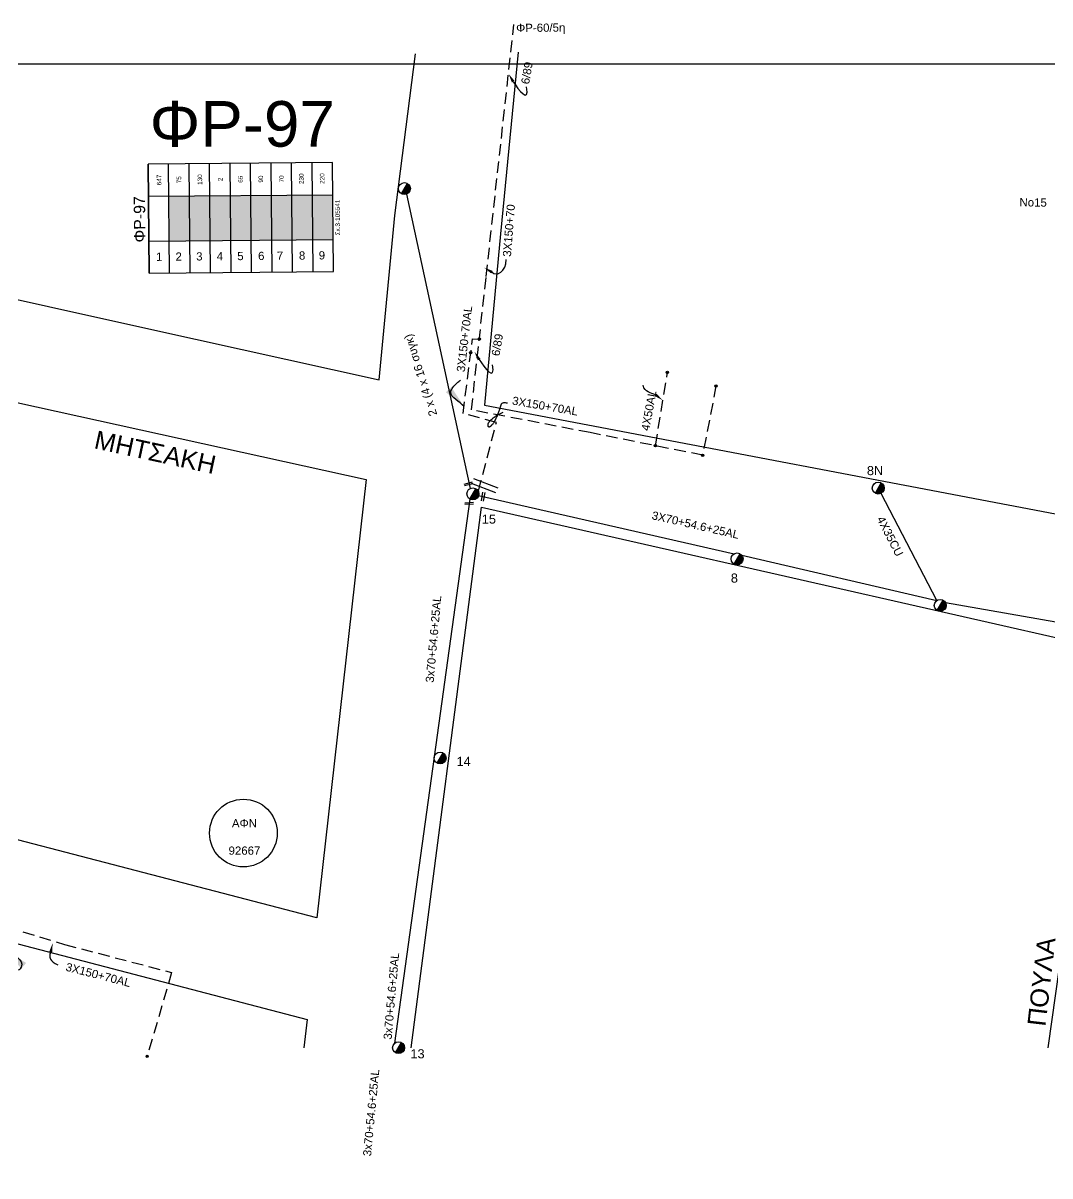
# Model space of a CAD drawing. Header units: millimetres. Extents: x 738 to 2138, y 37 to 533.
# Drawn here: x 985.5 to 1098.2, y 397.6 to 524.2 of the extents above; entities that cross this region are included whole.
import ezdxf
from ezdxf.enums import TextEntityAlignment as Align

# ---------------------------------------------------------------- set-up
doc = ezdxf.new("R2010")
doc.units = ezdxf.units.MM
doc.linetypes.add('DASHED', pattern=[19.05, 12.7, -6.35])
for name, color, linetype in [('Ασφαλειοκιβώτια Χ.Τ 9 αναχωρήσεων', 7, 'Continuous'), ('Γυμνά εναέρια ΧΤ   4x35CU', 7, 'Continuous'), ('Επιγραφές - Σχήματα', 7, 'Continuous'), ('Καλώδια ΧΤ   3x150+70 AL', 7, 'DASHED'), ('Καλώδια ΧΤ   4x16AL', 7, 'DASHED'), ('Μηχανική τομή', 7, 'Continuous'), ('Στύλος ΦΜ', 7, 'Continuous'), ('Στύλος ΦΜ @ 1', 7, 'Continuous'), ('Συνδέσεις', 7, 'Continuous'), ('Συνεστραμμένα ΧΤ   3x70+54.6+25 AL', 7, 'SYN_LINE'), ('Τομή', 7, 'Continuous'), ('Υπόβαθρο ΔΕΗ', 7, 'Continuous'), ('Υπόγεια καλώδια Παροχών ΧΤ   4x50AL', 7, 'DASHED')]:
    doc.layers.add(name, color=color, linetype=linetype)
doc.styles.add('arial', font='arial.ttf')
doc.styles.get("Standard").update_dxf_attribs({"font": 'arial.ttf'})
doc.linetypes.add('SYN_LINE', pattern='A,0.5,-0.0001,["/\\/\\/\\/",Standard,S=0.1,R=0,X=0,Y=-0.05],-0.25', length=0.7501)
doc.dimstyles.new('ISO-25', dxfattribs={"dimtxt": 2.5, "dimasz": 2.5, "dimexe": 1.25, "dimexo": 0.625, "dimtad": 1, "dimtxsty": 'Standard', "dimcen": 2.5, "dimadec": 0, "dimazin": 0, "dimtfac": 1, "dimtmove": 0, "dimatfit": 3, "dimfxl": 1, "dimarcsym": 0})

# ---------------------------------------------------------------- blocks, each defined once
blk = doc.blocks.new('ΥΠΑΡΧΩΝ ΤΣΙΜΕΝΤΕΝΙΟΣ ΣΤΥΛΟΣ')
at = {"layer": 'Στύλος ΦΜ'}
blk.add_hatch(color=7, dxfattribs=at).paths.add_polyline_path([(-1.29, -2.28, 0.574793), (2.62, 0, 0.268822), (1.3, 2.27)])
blk.add_line((-1.29, -2.28), (1.3, 2.27), dxfattribs=at)
blk.add_circle((0, 0), 2.62, dxfattribs=at)
at = {"layer": 'Στύλος ΦΜ', "flags": 4}
for tag, p in [('ΑΡΙΘΜΟΣ', (-4.68, 8.05)), ('ΤΥΠΟΣ', (-4.91, 3.03))]:
    blk.add_attdef(tag, p, '', height=4, dxfattribs=at)
blk = doc.blocks.new('_ΣΥΝΔΕΣΗ')
at = {"layer": 'Συνδέσεις', "linetype": 'SYN_LINE', "ltscale": 40}
blk.add_hatch(color=256, dxfattribs=at).paths.add_polyline_path([(-116.75, 2339.64, 1), (-117.75, 2339.64, 1)])
at = {"layer": 'Συνδέσεις'}
blk.add_circle((-117.25, 2339.64), 0.5, dxfattribs=at)
blk = doc.blocks.new('ΤΟΜΗ')
at = {"layer": 'Τομή', "ltscale": 40}
for p, q in [((-5.68, 0), (5.68, 0)), ((5.68, -2.33), (-5.68, -2.33))]:
    blk.add_line(p, q, dxfattribs=at)
blk = doc.blocks.new('ΜΗΧΑΝΙΚΗ ΤΟΜΗ')
at = {"layer": 'Μηχανική τομή', "ltscale": 40}
for p, q in [((-1.89, 0.78), (1.89, 0.78)), ((1.89, 0), (-1.89, 0))]:
    blk.add_line(p, q, dxfattribs=at)
blk = doc.blocks.new('ΑΣΦΑΛΕΙΟΚΙΒΩΤΙΟ ΥΠΟΣΤΑΘΜΟΥ 9 ΑΝΑΧΩΡΗΣΕΩΝ')
at = {"layer": 'Ασφαλειοκιβώτια Χ.Τ 9 αναχωρήσεων', "ltscale": 40}
for p, q in [((-23.8, 40.36), (24.02, 40.36)), ((-9.72, 40.36), (-9.72, -40.64)), ((9.94, 40.36), (9.94, -40.64)), ((-23.8, 31.36), (24.02, 31.36)), ((-23.8, 22.36), (24.02, 22.36)), ((-23.8, 13.36), (24.02, 13.36)), ((-23.8, 4.36), (24.02, 4.36)), ((-23.8, -4.64), (24.02, -4.64)), ((-23.8, -13.64), (24.02, -13.64)), ((-23.8, -22.64), (24.02, -22.64)), ((-23.8, -31.64), (24.02, -31.64))]:
    blk.add_line(p, q, dxfattribs=at)
at = {"layer": 'Ασφαλειοκιβώτια Χ.Τ 9 αναχωρήσεων'}
blk.add_lwpolyline([(-23.8, -40.64), (24.02, -40.64), (24.02, 40.36), (-23.8, 40.36)], close=True, dxfattribs=at)
for s, p in [('1', (-18.45, 37.24)), ('2', (-18.45, 28.67)), ('3', (-18.45, 19.6)), ('4', (-18.45, 10.58)), ('5', (-18.45, 1.57)), ('6', (-18.45, -7.57)), ('7', (-18.45, -15.81)), ('8', (-18.45, -25.5)), ('9', (-18.45, -34.19))]:
    blk.add_text(s, height=3.6, rotation=270, dxfattribs=at).set_placement(p)
at = {"layer": 'Ασφαλειοκιβώτια Χ.Τ 9 αναχωρήσεων', "ltscale": 40}
for tag, height, p in [('ΟΝΟΜΑ', 5, (-0.16, 44.31)), ('ΚΕΙΜΕΝΟ 1', 2, (17.06, 35.59)), ('ΚΕΙΜΕΝΟ 2', 2, (17.06, 26.88)), ('ΚΕΙΜΕΝΟ 3', 2, (17.06, 17.69)), ('ΚΕΙΜΕΝΟ 4', 2, (17.06, 8.71)), ('ΚΕΙΜΕΝΟ 5', 2, (17.06, -0.13)), ('ΚΕΙΜΕΝΟ 6', 2, (17.06, -9.05)), ('ΚΕΙΜΕΝΟ 7', 2, (17.06, -18.13)), ('ΚΕΙΜΕΝΟ 8', 2, (17.06, -26.85)), ('ΚΕΙΜΕΝΟ 9', 2, (17.06, -35.99)), ('ΣΧ', 2, (-0.1, -42.64))]:
    blk.add_attdef(tag, text='', height=height, dxfattribs=at).set_placement(p, align=Align.MIDDLE_CENTER)

msp = doc.modelspace()

# ---------------------------------------------------------------- hatches: boundary and pattern name
at = {"layer": 'Ασφαλειοκιβώτια Χ.Τ 9 αναχωρήσεων', "ltscale": 0.1}
h = msp.add_hatch(color=30, dxfattribs=at)
h.dxf.hatch_style = 1
h.paths.add_polyline_path([(1001.47, 505.18), (1001.51, 500.27), (1003.76, 500.29), (1003.72, 505.2)])
h = msp.add_hatch(color=1, dxfattribs=at)
h.dxf.hatch_style = 1
h.paths.add_polyline_path([(1003.72, 505.2), (1003.76, 500.29), (1006.01, 500.31), (1005.97, 505.22)])
h = msp.add_hatch(color=133, dxfattribs=at)
h.dxf.hatch_style = 1
h.paths.add_polyline_path([(1005.97, 505.22), (1006.01, 500.31), (1008.26, 500.33), (1008.22, 505.24)])
h = msp.add_hatch(color=2, dxfattribs=at)
h.dxf.hatch_style = 1
h.paths.add_polyline_path([(1008.22, 505.24), (1008.26, 500.33), (1010.51, 500.34), (1010.47, 505.26)])
at = {"layer": 'Ασφαλειοκιβώτια Χ.Τ 9 αναχωρήσεων', "ltscale": 40}
msp.add_hatch(color=85, dxfattribs=at).paths.add_polyline_path([(1010.47, 505.26), (1010.51, 500.34), (1012.76, 500.36), (1012.72, 505.28)])
at = {"layer": 'Ασφαλειοκιβώτια Χ.Τ 9 αναχωρήσεων', "ltscale": 0.1}
h = msp.add_hatch(color=27, dxfattribs=at)
h.dxf.hatch_style = 1
h.paths.add_polyline_path([(1012.72, 505.28), (1012.76, 500.36), (1015.01, 500.38), (1014.97, 505.3)])
h = msp.add_hatch(color=5, dxfattribs=at)
h.dxf.hatch_style = 1
h.paths.add_polyline_path([(1014.97, 505.3), (1015.01, 500.38), (1017.26, 500.4), (1017.22, 505.32)])
h = msp.add_hatch(color=173, dxfattribs=at)
h.dxf.hatch_style = 1
h.paths.add_polyline_path([(1017.22, 505.32), (1017.26, 500.4), (1019.51, 500.42), (1019.47, 505.34)])

# ---------------------------------------------------------------- linework, layer by layer
at = {"layer": 'Γυμνά εναέρια ΧΤ   4x35CU', "color": 1, "linetype": 'SYN_LINE', "ltscale": 10}
msp.add_lwpolyline([(1085.74, 460.79), (1079.63, 472.55)], dxfattribs=at)
at = {"layer": 'Επιγραφές - Σχήματα'}
msp.add_lwpolyline([(747.16, 52.8), (1697.68, 43.15), (1697.68, 519.66), (747.16, 519.66)], close=True, dxfattribs=at)
for points in [[(1039.25, 517.73), (1039.5, 517.38), (1039.78, 517), (1040.07, 516.66), (1040.34, 516.39), (1040.56, 516.26), (1040.72, 516.31), (1040.78, 516.59), (1040.72, 517.16)], [(1036.93, 496.82), (1037.13, 496.67), (1037.37, 496.63), (1037.63, 496.68), (1037.89, 496.82), (1038.12, 497.05), (1038.32, 497.36), (1038.44, 497.75), (1038.48, 498.2)], [(1035.51, 487.23), (1035.76, 486.88), (1036.04, 486.5), (1036.33, 486.16), (1036.6, 485.9), (1036.82, 485.76), (1036.98, 485.81), (1037.04, 486.1), (1036.98, 486.66)], [(1054.88, 483.37), (1054.68, 483.45), (1054.48, 483.52), (1054.27, 483.59), (1054.08, 483.68), (1053.89, 483.79), (1053.73, 483.95), (1053.6, 484.15), (1053.5, 484.42)], [(1038.12, 481.44), (1037.84, 481.29), (1037.61, 481.17), (1037.42, 481.06), (1037.28, 480.97), (1037.16, 480.89), (1037.07, 480.82), (1036.99, 480.77), (1036.93, 480.71), (1036.87, 480.67), (1036.82, 480.62), (1036.77, 480.58), (1036.73, 480.53), (1036.69, 480.49), (1036.65, 480.45), (1036.62, 480.41), (1036.59, 480.37), (1036.57, 480.33), (1036.54, 480.29), (1036.52, 480.26), (1036.51, 480.22), (1036.49, 480.18), (1036.48, 480.14), (1036.47, 480.11), (1036.47, 480.07), (1036.46, 480.04), (1036.46, 480.02), (1036.46, 479.99), (1036.47, 479.97), (1036.47, 479.94), (1036.48, 479.93), (1036.49, 479.91), (1036.51, 479.9), (1036.53, 479.89), (1036.55, 479.88), (1036.57, 479.87), (1036.6, 479.87), (1036.63, 479.87), (1036.66, 479.87), (1036.68, 479.88), (1036.71, 479.89), (1036.74, 479.91), (1036.77, 479.92), (1036.8, 479.94), (1036.83, 479.97), (1036.86, 479.99), (1036.89, 480.03), (1036.93, 480.06), (1036.96, 480.1), (1037, 480.15), (1037.04, 480.2), (1037.08, 480.25), (1037.12, 480.31), (1037.16, 480.38), (1037.21, 480.45), (1037.25, 480.53), (1037.3, 480.61), (1037.35, 480.7), (1037.4, 480.8), (1037.44, 480.9), (1037.49, 481), (1037.53, 481.1), (1037.58, 481.21), (1037.62, 481.31), (1037.65, 481.41), (1037.69, 481.51), (1037.72, 481.61), (1037.75, 481.7), (1037.78, 481.78), (1037.8, 481.87), (1037.83, 481.94), (1037.85, 482.02), (1037.87, 482.08), (1037.89, 482.14), (1037.9, 482.2), (1037.92, 482.25), (1037.94, 482.3), (1037.96, 482.34), (1037.98, 482.38), (1038, 482.41), (1038.03, 482.44), (1038.06, 482.46), (1038.1, 482.48), (1038.15, 482.5), (1038.21, 482.51), (1038.28, 482.51), (1038.37, 482.51), (1038.49, 482.49), (1038.63, 482.47)], [(988.5, 422.21), (988.42, 422.02), (988.39, 421.82), (988.41, 421.64), (988.48, 421.45), (988.59, 421.28), (988.76, 421.12), (988.99, 420.97), (989.27, 420.83)]]:
    msp.add_lwpolyline(points, dxfattribs=at)
msp.add_circle((1009.65, 435.27), 3.72, dxfattribs=at)
for points in [[(1039.11, 517.65), (1038.75, 518.59), (1039.4, 517.82)], [(1036.85, 496.68), (1036.07, 497.32), (1037.02, 496.96)], [(1035.37, 487.15), (1035.01, 488.1), (1035.66, 487.32)], [(1054.98, 483.5), (1055.67, 482.76), (1054.78, 483.24)], [(988.34, 422.25), (988.72, 423.19), (988.66, 422.17)]]:
    msp.add_solid(points, dxfattribs=at)
at = {"layer": 'Καλώδια ΧΤ   3x150+70 AL', "color": 173, "ltscale": 0.1}
for points in [[(1061.51, 484.34), (1060.05, 476.74), (1047.71, 479.22), (1034.68, 481.71), (1036.29, 496.36), (1039.33, 524)], [(1035.43, 472.78), (1035.43, 472.78), (1037.41, 480.34), (1033.76, 481.32), (1034.79, 489.52), (1035.58, 489.48)]]:
    msp.add_lwpolyline(points, dxfattribs=at)
at = {"layer": 'Καλώδια ΧΤ   3x150+70 AL', "color": 1, "ltscale": 0.1}
msp.add_lwpolyline([(981.56, 424.69), (981.81, 425.53), (990.03, 423.04), (1001.77, 419.98), (999.09, 410.77)], dxfattribs=at)
at = {"layer": 'Καλώδια ΧΤ   4x16AL', "color": 1, "linetype": 'SYN_LINE', "ltscale": 10}
msp.add_lwpolyline([(1027.54, 505.38), (1034.53, 473.08)], dxfattribs=at)
at = {"layer": 'Συνεστραμμένα ΧΤ   3x70+54.6+25 AL', "color": 1, "ltscale": 10}
for points in [[(1034.51, 471.93), (1030.59, 443.64), (1026.23, 412.2)], [(1035.46, 472.31), (1063.49, 465.92)], [(1064.35, 465.76), (1085.74, 460.79)], [(1086.7, 460.56), (1115.93, 455.45)]]:
    msp.add_lwpolyline(points, dxfattribs=at)
at = {"layer": 'Συνεστραμμένα ΧΤ   3x70+54.6+25 AL', "color": 1, "ltscale": 10, "const_width": 0.0000003}
msp.add_lwpolyline([(1026.12, 411.39), (1022.07, 379.63), (1022.08, 379.71)], dxfattribs=at)
at = {"layer": 'Υπόβαθρο ΔΕΗ', "ltscale": 0.1}
for points in [[(968.7, 520.23), (965.86, 498.04), (999.27, 490.62), (1024.56, 485.03), (1026.28, 503.06), (1028.52, 520.77)], [(1039.81, 520.96), (1037.85, 501.05), (1036.1, 482.22), (1104.91, 469.12), (1107.34, 520.9)], [(964.33, 487.02), (1023.12, 474.07), (1017.72, 425.97), (958.17, 441.49), (964.33, 487.02)], [(1028.05, 411.72), (1035.77, 471.03), (1104.12, 455.54), (1097.93, 411.72)], [(953.99, 411.79), (957.18, 430.35), (1016.64, 414.83), (1016.28, 411.72)]]:
    msp.add_lwpolyline(points, dxfattribs=at)
at = {"layer": 'Υπόβαθρο ΔΕΗ', "ltscale": 0.1, "const_width": 0.0000003}
for points in [[(953.98, 411.72), (949.94, 383.54), (1011.86, 380.69), (1015.7, 411.72)], [(1028.05, 411.65), (1023.28, 379.89), (1092.9, 372.44), (1097.93, 411.72)]]:
    msp.add_lwpolyline(points, dxfattribs=at)
at = {"layer": 'Υπόγεια καλώδια Παροχών ΧΤ   4x50AL', "color": 173, "ltscale": 0.1}
msp.add_lwpolyline([(1054.87, 477.78), (1056.2, 485.92)], dxfattribs=at)

# ---------------------------------------------------------------- block references
at = {"layer": 'Ασφαλειοκιβώτια Χ.Τ 9 αναχωρήσεων', "xscale": 0.2500000000000187, "yscale": 0.2500000000000187, "zscale": 0.2500000000000187, "rotation": 90.48991395139399}
msp.add_blockref('ΑΣΦΑΛΕΙΟΚΙΒΩΤΙΟ ΥΠΟΣΤΑΘΜΟΥ 9 ΑΝΑΧΩΡΗΣΕΩΝ', (1009.33, 502.76), dxfattribs=at).add_auto_attribs({'ΟΝΟΜΑ': 'ΦP-97', 'ΣΧ': 'Σx.3-105541', 'ΚΕΙΜΕΝΟ 2': '75', 'ΚΕΙΜΕΝΟ 1': '647', 'ΚΕΙΜΕΝΟ 3': '130', 'ΚΕΙΜΕΝΟ 4': '2', 'ΚΕΙΜΕΝΟ 5': '65', 'ΚΕΙΜΕΝΟ 6': '90', 'ΚΕΙΜΕΝΟ 7': '70', 'ΚΕΙΜΕΝΟ 8': '230', 'ΚΕΙΜΕΝΟ 9': '220'})
at = {"layer": 'Μηχανική τομή'}
for p, xscale, yscale, zscale, rotation in [((1034.32, 473.69), 0.2500000000000033, 0.2500000000000033, 0.2500000000000033, 193.8740590832982), ((1035.86, 472.21), 0.2499999999999978, 0.2499999999999978, 0.2499999999999978, 260.1188664246693), ((1034.43, 471.55), 0.2500000000000764, 0.2500000000000764, 0.2500000000000764, 182.2711314321535)]:
    msp.add_blockref('ΜΗΧΑΝΙΚΗ ΤΟΜΗ', p, dxfattribs=dict(at, xscale=xscale, yscale=yscale, zscale=zscale, rotation=rotation))
at = {"layer": 'Στύλος ΦΜ @ 1', "ltscale": 40, "xscale": 0.25, "yscale": 0.25, "zscale": 0.25}
for p in [(1027.32, 506), (1086.12, 460.26)]:
    msp.add_blockref('ΥΠΑΡΧΩΝ ΤΣΙΜΕΝΤΕΝΙΟΣ ΣΤΥΛΟΣ', p, dxfattribs=at)
at = {"layer": 'Στύλος ΦΜ @ 1', "ltscale": 40}
ref = msp.add_blockref('ΥΠΑΡΧΩΝ ΤΣΙΜΕΝΤΕΝΙΟΣ ΣΤΥΛΟΣ', (1079.32, 473.13), dxfattribs=dict(at, xscale=0.25, yscale=0.25, zscale=0.25))
ref.add_attrib('ΤΥΠΟΣ', '8N', (1078.07, 474.55), dxfattribs={"layer": 'Στύλος ΦΜ', "height": 1, "flags": 4})
ref = msp.add_blockref('ΥΠΑΡΧΩΝ ΤΣΙΜΕΝΤΕΝΙΟΣ ΣΤΥΛΟΣ', (1034.83, 472.5), dxfattribs=dict(at, xscale=0.25, yscale=0.25, zscale=0.25))
ref.add_attrib('ΤΥΠΟΣ', '15', (1035.81, 469.23), dxfattribs={"layer": 'Στύλος ΦΜ', "height": 1, "flags": 4})
ref = msp.add_blockref('ΥΠΑΡΧΩΝ ΤΣΙΜΕΝΤΕΝΙΟΣ ΣΤΥΛΟΣ', (1063.82, 465.36), dxfattribs=dict(at, xscale=0.25, yscale=0.25, zscale=0.25))
ref.add_attrib('ΤΥΠΟΣ', '8', (1063.14, 462.76), dxfattribs={"layer": 'Στύλος ΦΜ', "height": 1, "flags": 4})
ref = msp.add_blockref('ΥΠΑΡΧΩΝ ΤΣΙΜΕΝΤΕΝΙΟΣ ΣΤΥΛΟΣ', (1031.23, 443.51), dxfattribs=dict(at, xscale=0.25, yscale=0.25, zscale=0.25))
ref.add_attrib('ΤΥΠΟΣ', '14', (1033.04, 442.64), dxfattribs={"layer": 'Στύλος ΦΜ', "height": 1, "flags": 4})
ref = msp.add_blockref('ΥΠΑΡΧΩΝ ΤΣΙΜΕΝΤΕΝΙΟΣ ΣΤΥΛΟΣ', (1026.68, 411.72), dxfattribs=dict(at, xscale=0.25, yscale=0.25, zscale=0.25))
ref.add_attrib('ΤΥΠΟΣ', '13', (1027.98, 410.55), dxfattribs={"layer": 'Στύλος ΦΜ', "height": 1, "flags": 4})
at = {"layer": 'Συνδέσεις', "xscale": 0.25, "yscale": 0.25, "zscale": 0.25}
for p in [(1064.84, -95.43), (1063.91, -96.91), (1085.49, -99.09), (1090.82, -100.57), (1084.18, -107.13), (1089.35, -108.17), (1028.4, -174.13)]:
    msp.add_blockref('_ΣΥΝΔΕΣΗ', p, dxfattribs=at)
at = {"layer": 'Τομή', "xscale": 0.2500000000002164, "yscale": 0.2500000000002164, "zscale": 0.2500000000002164, "rotation": 158.8558811968435}
msp.add_blockref('ΤΟΜΗ', (1036.02, 473.14), dxfattribs=at)

# ---------------------------------------------------------------- texts
at = {"layer": 'Γυμνά εναέρια ΧΤ   4x35CU', "insert": (1079.93, 470.16), "char_height": 0.9, "width": 84.1859, "attachment_point": 1, "rotation": 297.2071, "style": 'arial'}
msp.add_mtext('4X35CU', dxfattribs=at)
at = {"layer": 'Επιγραφές - Σχήματα', "ltscale": 40, "char_height": 0.9, "width": 47.0228, "attachment_point": 1, "style": 'arial'}
for s, insert, rotation in [('ΦΡ-60/5η', (1039.57, 524.08), 0.5159), ('{\\fArial|b0|i0|c161|p34;6/89}', (1040.11, 517.55), 80.5014), ('2 x (4 x 16 συγκ)', (1030.07, 480.93), 107.6384), ('{\\fArial|b0|i0|c161|p34;6/89}', (1036.86, 487.72), 80.5014)]:
    msp.add_mtext(s, dxfattribs=dict(at, insert=insert, rotation=rotation))
at = {"layer": 'Επιγραφές - Σχήματα', "linetype": 'Continuous', "insert": (999.35, 515.6), "char_height": 5, "width": 10.3532, "attachment_point": 1}
msp.add_mtext('ΦP-97', dxfattribs=at)
at = {"layer": 'Επιγραφές - Σχήματα', "attachment_point": 1, "style": 'arial'}
for s, insert, char_height, width, rotation in [('No15', (1094.82, 504.96), 0.9, 84.1859, 359.0405), ('ΜΗΤΣΑΚΗ', (993.58, 479.47), 2, 42.5503, 347.8109), ('ΠΟΥΛΑ', (1095.67, 414.22), 2, 42.5503, 83.4136)]:
    msp.add_mtext(s, dxfattribs=dict(at, insert=insert, char_height=char_height, width=width, rotation=rotation))
at = {"layer": 'Επιγραφές - Σχήματα', "insert": (1007.18, 436.8), "char_height": 0.9, "width": 5.0606, "attachment_point": 1, "style": 'arial'}
msp.add_mtext('\\pi1.207;ΑΦΝ\\P\\pi2.5303;\\P\\pi0.8368;92667', dxfattribs=at)
at = {"layer": 'Καλώδια ΧΤ   3x150+70 AL', "char_height": 0.9, "width": 84.1859, "attachment_point": 1, "style": 'arial'}
for s, insert, rotation in [('3X150+70', (1038.11, 498.56), 85.5002), ('3X150+70AL', (1033.04, 485.93), 83.461), ('3X150+70AL', (1039.24, 483.2), 350.2653), ('3X150+70AL', (990.3, 421.06), 345.5685)]:
    msp.add_mtext(s, dxfattribs=dict(at, insert=insert, rotation=rotation))
at = {"layer": 'Συνεστραμμένα ΧΤ   3x70+54.6+25 AL', "char_height": 0.9, "width": 84.1859, "attachment_point": 1, "style": 'arial'}
for s, insert, rotation in [('3X70+54.6+25AL', (1054.6, 470.61), 347.1152), ('3x70+54.6+25AL', (1029.63, 451.83), 84.952), ('3x70+54.6+25AL', (1025.01, 412.66), 84.952), ('3x70+54.6+25AL', (1022.76, 399.86), 84.5312)]:
    msp.add_mtext(s, dxfattribs=dict(at, insert=insert, rotation=rotation))
at = {"layer": 'Υπόγεια καλώδια Παροχών ΧΤ   4x50AL', "insert": (1053.29, 479.52), "char_height": 0.9, "width": 84.1859, "attachment_point": 1, "rotation": 79.5286, "style": 'arial'}
msp.add_mtext('4X50AL', dxfattribs=at)

# ---------------------------------------------------------------- leaders
at = {"layer": 'Επιγραφές - Σχήματα', "path_type": 1}
for points in [[(1033.86, 482.09), (1032.41, 483.66), (1033.07, 484.66), (1033.48, 484.99)], [(983.64, 422.33), (985.32, 420.9), (985.04, 420.28), (984.42, 420.24)]]:
    msp.add_leader(points, dimstyle='ISO-25', override={"dimgap": 0.625, "dimtad": 0}, dxfattribs=at)

doc.saveas('drawing.dxf')
